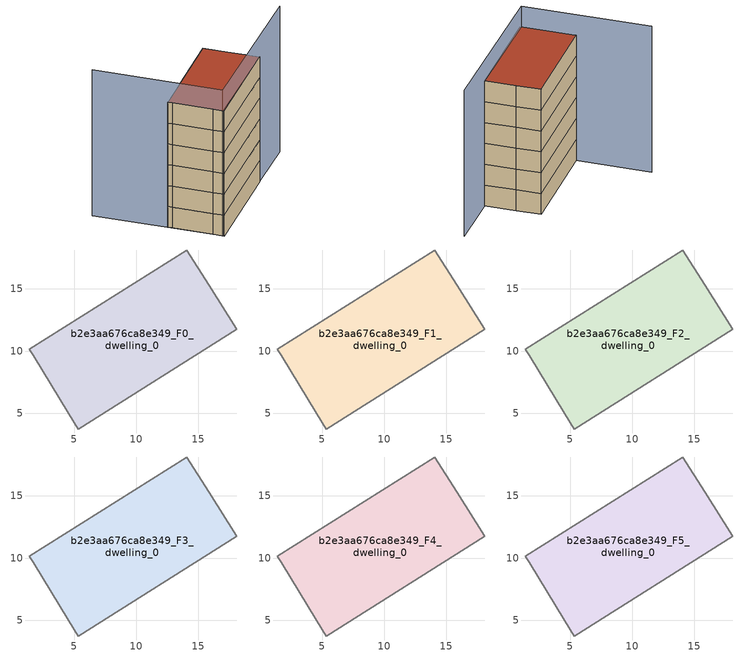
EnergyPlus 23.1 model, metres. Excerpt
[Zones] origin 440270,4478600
b2e3aa676ca8e349_F0_dwelling_0
 floor ground (EU_floor_Construction): 15.82,15.35 18.06,11.76 5.33,3.74 4.58,4.95 1.71,9.67 1.4,10.16 14.06,18.13 z0
 wall adiabatic (EU_wall_Construction): 18.06,11.76 15.82,15.35 14.06,18.13 1.4,10.16 1.71,9.67 4.58,4.95 5.33,3.74 18.06,11.76 z0:3
b2e3aa676ca8e349_F1_dwelling_0
 floor to b2e3aa676ca8e349_F0_dwelling_0 (EU_floor_Construction): 15.82,15.35 18.06,11.76 5.33,3.74 4.58,4.95 1.71,9.67 1.4,10.16 14.06,18.13 z3
 wall adiabatic (EU_wall_Construction): 18.06,11.76 15.82,15.35 14.06,18.13 1.4,10.16 1.71,9.67 4.58,4.95 5.33,3.74 18.06,11.76 z3:6
b2e3aa676ca8e349_F2_dwelling_0
 floor to b2e3aa676ca8e349_F1_dwelling_0 (EU_floor_Construction): 15.82,15.35 18.06,11.76 5.33,3.74 4.58,4.95 1.71,9.67 1.4,10.16 14.06,18.13 z6
 wall adiabatic (EU_wall_Construction): 18.06,11.76 15.82,15.35 14.06,18.13 1.4,10.16 1.71,9.67 4.58,4.95 5.33,3.74 18.06,11.76 z6:9
b2e3aa676ca8e349_F3_dwelling_0
 floor to b2e3aa676ca8e349_F2_dwelling_0 (EU_floor_Construction): 15.82,15.35 18.06,11.76 5.33,3.74 4.58,4.95 1.71,9.67 1.4,10.16 14.06,18.13 z9
 wall adiabatic (EU_wall_Construction): 18.06,11.76 15.82,15.35 14.06,18.13 1.4,10.16 1.71,9.67 4.58,4.95 5.33,3.74 18.06,11.76 z9:12
b2e3aa676ca8e349_F4_dwelling_0
 floor to b2e3aa676ca8e349_F3_dwelling_0 (EU_floor_Construction): 15.82,15.35 18.06,11.76 5.33,3.74 4.58,4.95 1.71,9.67 1.4,10.16 14.06,18.13 z12
 wall adiabatic (EU_wall_Construction): 18.06,11.76 15.82,15.35 14.06,18.13 1.4,10.16 1.71,9.67 4.58,4.95 5.33,3.74 18.06,11.76 z12:15
b2e3aa676ca8e349_F5_dwelling_0
 floor to b2e3aa676ca8e349_F4_dwelling_0 (EU_floor_Construction): 15.82,15.35 18.06,11.76 5.33,3.74 4.58,4.95 1.71,9.67 1.4,10.16 14.06,18.13 z15
 wall adiabatic (EU_wall_Construction): 18.06,11.76 15.82,15.35 14.06,18.13 1.4,10.16 1.71,9.67 4.58,4.95 5.33,3.74 18.06,11.76 z15:18
 roof outside (EU_roof_Construction): 18.06,11.76 15.82,15.35 14.06,18.13 1.4,10.16 1.71,9.67 4.58,4.95 5.33,3.74 z18
shading: 25.17,16.15 5.24,3.92 / 5.24,3.92 -3.84,18.71 z0:21
[Building]
EU S2 Campaign: North Axis=0; Terrain=City; Solar Distribution=FullExterior
[Site:Location]
Madrid: Latitude=40.5; Longitude=-3.5; Time Zone=1; Elevation=609
[SizingPeriod:WeatherFileDays]
AnnualSizingPeriod: Begin Month=1; Begin Day of Month=1; End Month=12; End Day of Month=31; Day of Week for Start Day=Monday; Use Weather File Daylight Saving Period=No; Use Weather File Rain and Snow Indicators=No
[MATERIAL]
EU_InternalMass_Material: Roughness=MediumRough; Thickness=0.1; Conductivity=1; Density=1800; Specific Heat=900; Thermal Absorptance=0.9; Solar Absorptance=0.7; Visible Absorptance=0.7
[MATERIAL:NOMASS] Roughness=MediumRough; Thermal Absorptance=0.9; Solar Absorptance=0.7; Visible Absorptance=0.7
Name | Thermal Resistance
EU_wall_NoMass | 0.609216
EU_roof_NoMass | 0.513268
EU_floor_NoMass | 0.568163
[CONSTRUCTION]
EU_wall_Construction: EU_wall_NoMass
EU_roof_Construction: EU_roof_NoMass
EU_floor_Construction: EU_floor_NoMass
EU_InternalMass_Construction: EU_InternalMass_Material
[ZONE] Type=1; Multiplier=1; Ceiling Height=autocalculate; Floor Area=autocalculate; Part of Total Floor Area=Yes
Name | Volume
b2e3aa676ca8e349_F0_dwelling_0; b2e3aa676ca8e349_F1_dwelling_0; b2e3aa676ca8e349_F2_dwelling_0; b2e3aa676ca8e349_F3_dwelling_0; b2e3aa676ca8e349_F4_dwelling_0 | 338.886
b2e3aa676ca8e349_F5_dwelling_0 | 677.772
[INTERNALMASS] Construction=EU_InternalMass_Construction; Surface Area=112.962
Name | Zone or ZoneList
b2e3aa676ca8e349_F0_dwelling_0_EU_InternalMass | b2e3aa676ca8e349_F0_dwelling_0
b2e3aa676ca8e349_F1_dwelling_0_EU_InternalMass | b2e3aa676ca8e349_F1_dwelling_0
b2e3aa676ca8e349_F2_dwelling_0_EU_InternalMass | b2e3aa676ca8e349_F2_dwelling_0
b2e3aa676ca8e349_F3_dwelling_0_EU_InternalMass | b2e3aa676ca8e349_F3_dwelling_0
b2e3aa676ca8e349_F4_dwelling_0_EU_InternalMass | b2e3aa676ca8e349_F4_dwelling_0
b2e3aa676ca8e349_F5_dwelling_0_EU_InternalMass | b2e3aa676ca8e349_F5_dwelling_0
[OTHEREQUIPMENT] Fuel Type=Electricity; Design Level Calculation Method=Watts/Area; Power per Zone Floor Area=1; Fraction Latent=0; Fraction Radiant=0; Fraction Lost=0; Carbon Dioxide Generation Rate=0; EndUse Subcategory=EU_Step8_InternalGains
Name | Zone or ZoneList or Space or SpaceList | Schedule
EU_Step8_InternalGain_b2e3aa676ca8e349_F0_dwelling_0_f000 | b2e3aa676ca8e349_F0_dwelling_0 | EU_Step8_GainSchedule_b2e3aa676ca8e349_F0_dwelling_0_f000
EU_Step8_InternalGain_b2e3aa676ca8e349_F1_dwelling_0_f000 | b2e3aa676ca8e349_F1_dwelling_0 | EU_Step8_GainSchedule_b2e3aa676ca8e349_F1_dwelling_0_f000
EU_Step8_InternalGain_b2e3aa676ca8e349_F2_dwelling_0_f000 | b2e3aa676ca8e349_F2_dwelling_0 | EU_Step8_GainSchedule_b2e3aa676ca8e349_F2_dwelling_0_f000
EU_Step8_InternalGain_b2e3aa676ca8e349_F3_dwelling_0_f000 | b2e3aa676ca8e349_F3_dwelling_0 | EU_Step8_GainSchedule_b2e3aa676ca8e349_F3_dwelling_0_f000
EU_Step8_InternalGain_b2e3aa676ca8e349_F4_dwelling_0_f000 | b2e3aa676ca8e349_F4_dwelling_0 | EU_Step8_GainSchedule_b2e3aa676ca8e349_F4_dwelling_0_f000
EU_Step8_InternalGain_b2e3aa676ca8e349_F5_dwelling_0_f000 | b2e3aa676ca8e349_F5_dwelling_0 | EU_Step8_GainSchedule_b2e3aa676ca8e349_F5_dwelling_0_f000
[ZONEVENTILATION:DESIGNFLOWRATE] Schedule=EU_AlwaysOn; Design Flow Rate Calculation Method=AirChanges/Hour; Air Changes per Hour=0.752966; Ventilation Type=Natural; Fan Pressure Rise=0; Fan Total Efficiency=1; Constant Term Coefficient=1; Temperature Term Coefficient=0; Velocity Term Coefficient=0; Velocity Squared Term Coefficient=0; Minimum Indoor Temperature=-100; Maximum Indoor Temperature=100; Delta Temperature=-100; Minimum Outdoor Temperature=-100; Maximum Outdoor Temperature=100; Maximum Wind Speed=40
Name | Zone or ZoneList or Space or SpaceList
EU_ConstantAir_b2e3aa676ca8e349_F0_dwelling_0 | b2e3aa676ca8e349_F0_dwelling_0
EU_ConstantAir_b2e3aa676ca8e349_F1_dwelling_0 | b2e3aa676ca8e349_F1_dwelling_0
EU_ConstantAir_b2e3aa676ca8e349_F2_dwelling_0 | b2e3aa676ca8e349_F2_dwelling_0
EU_ConstantAir_b2e3aa676ca8e349_F3_dwelling_0 | b2e3aa676ca8e349_F3_dwelling_0
EU_ConstantAir_b2e3aa676ca8e349_F4_dwelling_0 | b2e3aa676ca8e349_F4_dwelling_0
EU_ConstantAir_b2e3aa676ca8e349_F5_dwelling_0 | b2e3aa676ca8e349_F5_dwelling_0
[HVACTEMPLATE:THERMOSTAT] Constant Heating Setpoint=20; Constant Cooling Setpoint=50
EU_HeatOnly_b2e3aa676ca8e349_F0_dwelling_0; EU_HeatOnly_b2e3aa676ca8e349_F1_dwelling_0; EU_HeatOnly_b2e3aa676ca8e349_F2_dwelling_0; EU_HeatOnly_b2e3aa676ca8e349_F3_dwelling_0; EU_HeatOnly_b2e3aa676ca8e349_F4_dwelling_0; EU_HeatOnly_b2e3aa676ca8e349_F5_dwelling_0
[HVACTEMPLATE:ZONE:IDEALLOADSAIRSYSTEM] System Availability Schedule=EU_AlwaysOn; Maximum Heating Supply Air Temperature=50; Minimum Cooling Supply Air Temperature=13; Maximum Heating Supply Air Humidity Ratio=0.0156; Minimum Cooling Supply Air Humidity Ratio=0.0077; Heating Limit=NoLimit; Cooling Limit=NoLimit; Heating Availability Schedule=EU_AlwaysOn; Cooling Availability Schedule=EU_CoolingOff; Dehumidification Control Type=ConstantSensibleHeatRatio; Cooling Sensible Heat Ratio=0.7; Dehumidification Setpoint=60; Humidification Control Type=None; Humidification Setpoint=30; Outdoor Air Method=None; Outdoor Air Flow Rate per Person=0.00944; Outdoor Air Flow Rate per Zone Floor Area=0; Outdoor Air Flow Rate per Zone=0; Demand Controlled Ventilation Type=None; Outdoor Air Economizer Type=NoEconomizer; Heat Recovery Type=None; Sensible Heat Recovery Effectiveness=0.7; Latent Heat Recovery Effectiveness=0.65
Name | Template Thermostat
b2e3aa676ca8e349_F0_dwelling_0 | EU_HeatOnly_b2e3aa676ca8e349_F0_dwelling_0
b2e3aa676ca8e349_F1_dwelling_0 | EU_HeatOnly_b2e3aa676ca8e349_F1_dwelling_0
b2e3aa676ca8e349_F2_dwelling_0 | EU_HeatOnly_b2e3aa676ca8e349_F2_dwelling_0
b2e3aa676ca8e349_F3_dwelling_0 | EU_HeatOnly_b2e3aa676ca8e349_F3_dwelling_0
b2e3aa676ca8e349_F4_dwelling_0 | EU_HeatOnly_b2e3aa676ca8e349_F4_dwelling_0
b2e3aa676ca8e349_F5_dwelling_0 | EU_HeatOnly_b2e3aa676ca8e349_F5_dwelling_0
[SIZING:ZONE] Zone Cooling Design Supply Air Temperature Input Method=SupplyAirTemperature; Zone Cooling Design Supply Air Temperature=13; Zone Heating Design Supply Air Temperature Input Method=SupplyAirTemperature; Zone Heating Design Supply Air Temperature=50; Zone Cooling Design Supply Air Humidity Ratio=0.008; Zone Heating Design Supply Air Humidity Ratio=0.008; Cooling Design Air Flow Method=DesignDay; Cooling Design Air Flow Rate=0; Cooling Minimum Air Flow per Zone Floor Area=0.000762; Cooling Minimum Air Flow=0; Cooling Minimum Air Flow Fraction=0.2; Heating Design Air Flow Method=DesignDay; Heating Design Air Flow Rate=0; Heating Maximum Air Flow per Zone Floor Area=0.002032; Heating Maximum Air Flow=0.141576; Heating Maximum Air Flow Fraction=0.3; Account for Dedicated Outdoor Air System=No; Dedicated Outdoor Air System Control Strategy=NeutralSupplyAir; Dedicated Outdoor Air Low Setpoint Temperature for Design=autosize; Dedicated Outdoor Air High Setpoint Temperature for Design=autosize; Zone Load Sizing Method=Sensible Load Only No Latent Load; Zone Latent Cooling Design Supply Air Humidity Ratio Input Method=HumidityRatioDifference; Zone Cooling Design Supply Air Humidity Ratio Difference=0.005; Zone Latent Heating Design Supply Air Humidity Ratio Input Method=HumidityRatioDifference; Zone Humidification Design Supply Air Humidity Ratio Difference=0.005
b2e3aa676ca8e349_F0_dwelling_0; b2e3aa676ca8e349_F1_dwelling_0; b2e3aa676ca8e349_F2_dwelling_0; b2e3aa676ca8e349_F3_dwelling_0; b2e3aa676ca8e349_F4_dwelling_0; b2e3aa676ca8e349_F5_dwelling_0
[SCHEDULE:CONSTANT]
Name | Hourly Value
EU_AlwaysOn | 1
EU_CoolingOff | 0
[SCHEDULE:FILE] Column Number=1; Rows to Skip at Top=0; Number of Hours of Data=8760; Column Separator=Comma; Interpolate to Timestep=No; Minutes per Item=60; Adjust Schedule for Daylight Savings=Yes
Name | File
EU_Step8_GainSchedule_b2e3aa676ca8e349_F0_dwelling_0_f000 | ../../schedules/b2e3aa676ca8e349/b2e3aa676ca8e349_F0_dwelling_0_f000_gain.csv
EU_Step8_GainSchedule_b2e3aa676ca8e349_F1_dwelling_0_f000 | ../../schedules/b2e3aa676ca8e349/b2e3aa676ca8e349_F1_dwelling_0_f000_gain.csv
EU_Step8_GainSchedule_b2e3aa676ca8e349_F2_dwelling_0_f000 | ../../schedules/b2e3aa676ca8e349/b2e3aa676ca8e349_F2_dwelling_0_f000_gain.csv
EU_Step8_GainSchedule_b2e3aa676ca8e349_F3_dwelling_0_f000 | ../../schedules/b2e3aa676ca8e349/b2e3aa676ca8e349_F3_dwelling_0_f000_gain.csv
EU_Step8_GainSchedule_b2e3aa676ca8e349_F4_dwelling_0_f000 | ../../schedules/b2e3aa676ca8e349/b2e3aa676ca8e349_F4_dwelling_0_f000_gain.csv
EU_Step8_GainSchedule_b2e3aa676ca8e349_F5_dwelling_0_f000 | ../../schedules/b2e3aa676ca8e349/b2e3aa676ca8e349_F5_dwelling_0_f000_gain.csv
